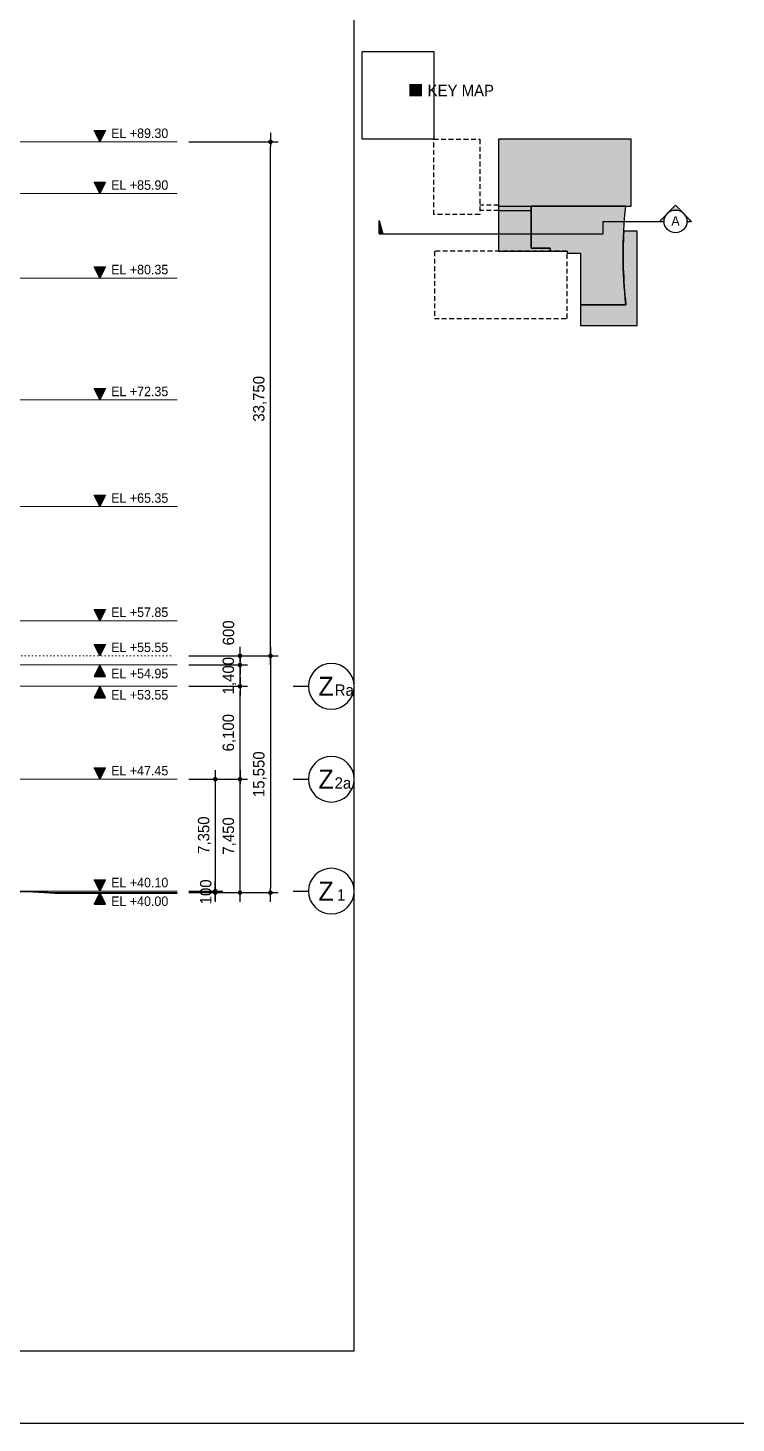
# Model space of a CAD drawing. Header units: millimetres. Extents: x 0 to 841000, y -242618 to -87908.
# Drawn here: x 581321 to 627830, y -236408 to -144799 of the extents above; entities that cross this region are included whole.
import ezdxf
from ezdxf.enums import TextEntityAlignment as Align

# ---------------------------------------------------------------- set-up
doc = ezdxf.new("R2010")
doc.units = ezdxf.units.MM
doc.header["$LTSCALE"] = 250
for name, pattern in [('DOT', [6.35, 0, -6.35]), ('H1', [1.5, 1, -0.5]), ('HID', [2.8, 1.8, -1]), ('PHANTOM2', [31.75, 15.875, -3.175, 3.175, -3.175, 3.175, -3.175])]:
    doc.linetypes.add(name, pattern=pattern)
doc.layers.get('Defpoints').update_dxf_attribs({"color": 151})
for name, color, linetype in [('A-DIM', 7, 'Continuous'), ('A-SITE', 3, 'PHANTOM2'), ('A-SYM', 7, 'Continuous'), ('A-SYM-LEVEL', 7, 'Continuous'), ('BOUNDARY_추후 증축', 3, 'H1'), ('KEY', 7, 'Continuous')]:
    doc.layers.add(name, color=color, linetype=linetype)
doc.layers.add('A-SYM-BUB', color=7, linetype='Continuous', lineweight=25)
doc.layers.add('CEN', color=1, linetype='Continuous', lineweight=9)
doc.layers.add('NOPLOT', color=191, linetype='Continuous', plot=False)
doc.styles.add('Gdim', font='Dotum.ttf')
doc.styles.get("Standard").update_dxf_attribs({"font": 'Dotum.ttf'})
doc.dimstyles.new('Gdim250', dxfattribs={"dimscale": 250, "dimtxt": 3, "dimasz": 1.2, "dimexe": 2, "dimexo": 3, "dimgap": 1, "dimtad": 1, "dimdsep": 46, "dimlunit": 6, "dimtxsty": 'Standard', "dimblk1": '_CIDOT', "dimblk2": '_CIDOT', "dimsah": 1, "dimcen": 2.5, "dimdle": 2, "dimclrd": 1, "dimclre": 1, "dimclrt": 3, "dimazin": 2, "dimtfac": 1, "dimtix": 1, "dimtmove": 2, "dimatfit": 3, "dimldrblk": '_CIDOT', "dimfxl": 2, "dimtolj": 1, "dimtzin": 0, "dimarcsym": 0})

# ---------------------------------------------------------------- blocks, each defined once
blk = doc.blocks.new('배치')
blk.add_lwpolyline([(4265, -4395), (12975, -4395), (12975, 15), (4265, 15)], close=True)
for points in [[(4265, -4395), (4265, -4330)], [(4265, -4670), (6390, -4670), (6390, -4395)], [(4265, -4395), (4265, -4670)], [(4265, -4670), (4265, -7355), (7640, -7355), (7640, -7150), (6390, -7150), (6390, -4670)]]:
    blk.add_lwpolyline(points)
for points in [[(12615, -4395), (6390, -4395), (6390, -7150), (7640, -7150), (7640, -7355), (8755, -7355), (8755, -7480), (9630, -7480), (9630, -10870), (12620, -10870, -0.054834)], [(13370, -6030), (12482, -6030, 0.040949), (12620, -10870), (9630, -10870), (9630, -12220), (13370, -12220)]]:
    blk.add_lwpolyline(points, format="xyb", close=True)
at = {"layer": 'BOUNDARY_추후 증축', "linetype": 'HID', "ltscale": 0.7}
for points in [[(3020, -4940), (0, -4940), (0, 0), (3020, 0)], [(8755, -7355), (45, -7355), (45, -11765), (8755, -11765)]]:
    blk.add_lwpolyline(points, close=True, dxfattribs=at)
for points in [[(4265, -4330), (3020, -4330)], [(4265, -4670), (3020, -4670)]]:
    blk.add_lwpolyline(points, dxfattribs=at)
at = {"layer": 'NOPLOT'}
blk.add_lwpolyline([(0, 0), (-4689, 0), (-4689, 5765), (0, 5765)], close=True, dxfattribs=at)
blk = doc.blocks.new('A$C481fd194')
blk.add_hatch(color=256).paths.add_polyline_path([(375, 750), (-375, 750), (0, 0)])
blk.add_lwpolyline([(0, 0), (-375, 750), (375, 750), (0, 0)])
blk = doc.blocks.new('A$C96a9cc77')
at = {"layer": 'A-SYM-LEVEL'}
for p in [(-13988, 49200), (-13988, 45800, 0), (-13988, 40250), (-13988, 32250), (-13988, 25250), (-13988, 17750), (-13988, 15450), (-13988, 7350), (-13988, 0)]:
    blk.add_blockref('A$C481fd194', p, dxfattribs=at)
at = {"layer": 'A-SYM-LEVEL', "xscale": -1, "rotation": 180}
for p in [(-13988, 14850), (-13988, 13450), (-13988, -100)]:
    blk.add_blockref('A$C481fd194', p, dxfattribs=at)
at = {"layer": 'A-SYM-LEVEL', "style": 'Gdim'}
for s, p in [('EL +89.30', (-13238, 49450)), ('EL +85.90', (-13238, 46050, 0)), ('EL +80.35', (-13238, 40500)), ('EL +72.35', (-13238, 32500)), ('EL +65.35', (-13238, 25500)), ('EL +57.85', (-13238, 18000)), ('EL +55.55', (-13238, 15700)), ('EL +54.95', (-13238, 13976)), ('EL +53.55', (-13238, 12576)), ('EL +47.45', (-13238, 7600)), ('EL +40.10', (-13238, 250)), ('EL +40.00', (-13238, -974))]:
    blk.add_text(s, height=625, dxfattribs=at).set_placement(p)
blk = doc.blocks.new('_CIDOT')
at = {"color": 0, "linetype": 'ByBlock'}
blk.add_line((2, 0), (-1, 0), dxfattribs=at)
at = {"color": 0, "linetype": 'ByBlock', "const_width": 0.5}
blk.add_lwpolyline([(-0.25, 0, 1), (0.25, 0, 1)], format="xyb", close=True, dxfattribs=at)
blk = doc.blocks.new('*D64')
at = {"layer": 'A-DIM', "color": 1, "lineweight": -2, "transparency": 16777216}
for p, q in [((750, -41850), (4618, -41850)), ((4118, -49000), (4118, -42150)), ((750, -49300), (4618, -49300))]:
    blk.add_line(p, q, dxfattribs=at)
at = {"layer": 'Defpoints', "color": 0, "transparency": 16777216}
for p in [(0, -41850), (4118, -41850), (0, -49300)]:
    blk.add_point(p, dxfattribs=at)
at = {"layer": 'A-DIM', "color": 1, "lineweight": -2, "transparency": 16777216, "xscale": 299.9999999999998, "yscale": 299.9999999999998, "zscale": 299.9999999999998}
for p, rotation in [((4118, -41850), 90), ((4118, -49300), 270)]:
    blk.add_blockref('_CIDOT', p, dxfattribs=dict(at, rotation=rotation))
at = {"layer": 'A-DIM', "color": 3, "transparency": 16777216, "insert": (3420, -45575), "char_height": 750, "attachment_point": 5, "rotation": 90, "style": 'Gdim'}
blk.add_mtext('\\A1;7,450', dxfattribs=at)
blk = doc.blocks.new('*D65')
at = {"layer": 'A-DIM', "color": 1, "lineweight": -2, "transparency": 16777216}
for p, q in [((750, -35750), (4618, -35750)), ((4118, -41550), (4118, -36050)), ((750, -41850), (4618, -41850))]:
    blk.add_line(p, q, dxfattribs=at)
at = {"layer": 'Defpoints', "color": 0, "transparency": 16777216}
for p in [(0, -35750), (4118, -35750), (0, -41850)]:
    blk.add_point(p, dxfattribs=at)
at = {"layer": 'A-DIM', "color": 1, "lineweight": -2, "transparency": 16777216, "xscale": 299.9999999999998, "yscale": 299.9999999999998, "zscale": 299.9999999999998}
for p, rotation in [((4118, -35750), 90), ((4118, -41850), 270)]:
    blk.add_blockref('_CIDOT', p, dxfattribs=dict(at, rotation=rotation))
at = {"layer": 'A-DIM', "color": 3, "transparency": 16777216, "insert": (3420, -38800), "char_height": 750, "attachment_point": 5, "rotation": 90, "style": 'Gdim'}
blk.add_mtext('\\A1;6,100', dxfattribs=at)
blk = doc.blocks.new('*D66')
at = {"layer": 'A-DIM', "color": 1, "lineweight": -2, "transparency": 16777216}
for p, q in [((750, -33750), (6618, -33750)), ((6118, -34050), (6118, -49000)), ((750, -49300), (6618, -49300))]:
    blk.add_line(p, q, dxfattribs=at)
at = {"layer": 'Defpoints', "color": 0, "transparency": 16777216}
for p in [(0, -33750), (0, -49300), (6118, -49300)]:
    blk.add_point(p, dxfattribs=at)
at = {"layer": 'A-DIM', "color": 1, "lineweight": -2, "transparency": 16777216, "xscale": 299.9999999999998, "yscale": 299.9999999999998, "zscale": 299.9999999999998}
for p, rotation in [((6118, -33750), 90), ((6118, -49300), 270)]:
    blk.add_blockref('_CIDOT', p, dxfattribs=dict(at, rotation=rotation))
at = {"layer": 'A-DIM', "color": 3, "transparency": 16777216, "insert": (5420, -41525), "char_height": 750, "attachment_point": 5, "rotation": 90, "style": 'Gdim'}
blk.add_mtext('\\A1;15,550', dxfattribs=at)
blk = doc.blocks.new('*D67')
at = {"layer": 'A-DIM', "color": 1, "lineweight": -2, "transparency": 16777216}
for p, q in [((4118, -34050), (4118, -33750)), ((750, -34350), (4618, -34350)), ((4118, -35750), (4118, -34350)), ((750, -35750), (4618, -35750)), ((4118, -36050), (4118, -36350))]:
    blk.add_line(p, q, dxfattribs=at)
at = {"layer": 'Defpoints', "color": 0, "transparency": 16777216}
for p in [(0, -34350), (4118, -34350), (0, -35750)]:
    blk.add_point(p, dxfattribs=at)
at = {"layer": 'A-DIM', "color": 1, "lineweight": -2, "transparency": 16777216, "xscale": 299.9999999999998, "yscale": 299.9999999999998, "zscale": 299.9999999999998}
for p, rotation in [((4118, -34350), 270), ((4118, -35750), 90)]:
    blk.add_blockref('_CIDOT', p, dxfattribs=dict(at, rotation=rotation))
at = {"layer": 'A-DIM', "color": 3, "transparency": 16777216, "insert": (3420, -35050), "char_height": 750, "attachment_point": 5, "rotation": 90, "style": 'Gdim'}
blk.add_mtext('\\A1;1,400', dxfattribs=at)
blk = doc.blocks.new('*D68')
at = {"layer": 'A-DIM', "color": 1, "lineweight": -2, "transparency": 16777216}
for p, q in [((750, -49200), (2996, -49200)), ((750, -49300), (2996, -49300)), ((2496, -48900), (2496, -48600)), ((2496, -49200), (2496, -49300)), ((2496, -49600), (2496, -49900))]:
    blk.add_line(p, q, dxfattribs=at)
at = {"layer": 'Defpoints', "color": 0, "transparency": 16777216}
for p in [(0, -49200), (0, -49300), (2496, -49300)]:
    blk.add_point(p, dxfattribs=at)
at = {"layer": 'A-DIM', "color": 1, "lineweight": -2, "transparency": 16777216, "xscale": 299.9999999999998, "yscale": 299.9999999999998, "zscale": 299.9999999999998}
for p, rotation in [((2496, -49300), 90), ((2496, -49200), 270)]:
    blk.add_blockref('_CIDOT', p, dxfattribs=dict(at, rotation=rotation))
at = {"layer": 'A-DIM', "color": 3, "transparency": 16777216, "insert": (1871, -49250), "char_height": 750, "attachment_point": 5, "rotation": 90, "style": 'Gdim'}
blk.add_mtext('\\A1;100', dxfattribs=at)
blk = doc.blocks.new('*D69')
at = {"layer": 'A-DIM', "color": 1, "lineweight": -2, "transparency": 16777216}
for p, q in [((750, -41850), (2996, -41850)), ((2496, -42150), (2496, -48900)), ((750, -49200), (2996, -49200))]:
    blk.add_line(p, q, dxfattribs=at)
at = {"layer": 'Defpoints', "color": 0, "transparency": 16777216}
for p in [(0, -41850), (0, -49200), (2496, -49200)]:
    blk.add_point(p, dxfattribs=at)
at = {"layer": 'A-DIM', "color": 1, "lineweight": -2, "transparency": 16777216, "xscale": 299.9999999999998, "yscale": 299.9999999999998, "zscale": 299.9999999999998}
for p, rotation in [((2496, -41850), 90), ((2496, -49200), 270)]:
    blk.add_blockref('_CIDOT', p, dxfattribs=dict(at, rotation=rotation))
at = {"layer": 'A-DIM', "color": 3, "transparency": 16777216, "insert": (1799, -45525), "char_height": 750, "attachment_point": 5, "rotation": 90, "style": 'Gdim'}
blk.add_mtext('\\A1;7,350', dxfattribs=at)
blk = doc.blocks.new('*D70')
at = {"layer": 'A-DIM', "color": 1, "lineweight": -2, "transparency": 16777216}
for p, q in [((750, -33750), (4618, -33750)), ((4118, -33450), (4118, -33150)), ((4118, -34350), (4118, -33750)), ((750, -34350), (4618, -34350)), ((4118, -34650), (4118, -34950))]:
    blk.add_line(p, q, dxfattribs=at)
at = {"layer": 'Defpoints', "color": 0, "transparency": 16777216}
for p in [(0, -33750), (4118, -33750), (0, -34350)]:
    blk.add_point(p, dxfattribs=at)
at = {"layer": 'A-DIM', "color": 1, "lineweight": -2, "transparency": 16777216, "xscale": 299.9999999999998, "yscale": 299.9999999999998, "zscale": 299.9999999999998}
for p, rotation in [((4118, -33750), 270), ((4118, -34350), 90)]:
    blk.add_blockref('_CIDOT', p, dxfattribs=dict(at, rotation=rotation))
at = {"layer": 'A-DIM', "color": 3, "transparency": 16777216, "insert": (3363, -32244), "char_height": 750, "attachment_point": 5, "rotation": 90, "style": 'Gdim'}
blk.add_mtext('\\A1;600', dxfattribs=at)
blk = doc.blocks.new('*D71')
at = {"layer": 'A-DIM', "color": 1, "lineweight": -2, "transparency": 16777216}
for p, q in [((750, 0), (6618, 0)), ((6118, -33450), (6118, -300)), ((750, -33750), (6618, -33750))]:
    blk.add_line(p, q, dxfattribs=at)
at = {"layer": 'Defpoints', "color": 0, "transparency": 16777216}
for p in [(0, 0), (6118, 0), (0, -33750)]:
    blk.add_point(p, dxfattribs=at)
at = {"layer": 'A-DIM', "color": 1, "lineweight": -2, "transparency": 16777216, "xscale": 299.9999999999998, "yscale": 299.9999999999998, "zscale": 299.9999999999998}
for p, rotation in [((6118, 0), 90), ((6118, -33750), 270)]:
    blk.add_blockref('_CIDOT', p, dxfattribs=dict(at, rotation=rotation))
at = {"layer": 'A-DIM', "color": 3, "transparency": 16777216, "insert": (5420, -16875), "char_height": 750, "attachment_point": 5, "rotation": 90, "style": 'Gdim'}
blk.add_mtext('\\A1;33,750', dxfattribs=at)
blk = doc.blocks.new('A$Cdd578f57')
at = {"layer": 'A-SYM'}
h = blk.add_hatch(color=256, dxfattribs=at)
h.paths.add_polyline_path([(2373, -4882), (1843, -5412), (2153, -5412, -0.198912)])
h.paths.add_polyline_path([(2903, -4352), (2373, -4882, -0.414214), (3434, -4882)])
h.paths.add_polyline_path([(3434, -4882, -0.198912), (3653, -5412), (3964, -5412)])
blk.add_hatch(color=256, dxfattribs=at).paths.add_polyline_path([(-16556, -5359), (-16306, -6234), (-16556, -6234)])
for points in [[(3653, -5412), (3964, -5412), (2903, -4352), (1843, -5412), (2153, -5412)], [(-16556, -6234), (-1837, -6234), (-1837, -5412), (2153, -5412)]]:
    blk.add_lwpolyline(points, dxfattribs=at)
blk.add_lwpolyline([(-16556, -5359), (-16306, -6234), (-16556, -6234)], close=True, dxfattribs=at)
blk.add_circle((2903, -5412), 750, dxfattribs=at)
at = {"layer": 'A-SYM', "style": 'Gdim'}
blk.add_text('A', height=625, dxfattribs=at).set_placement((2902, -5381), align=Align.MIDDLE)
blk = doc.blocks.new('A$C66bb4800')
at = {"layer": 'A-SYM-BUB', "color": 7}
for points in [[(7617.8, -35750), (8617.8, -35750, 1), (11617.8, -35750, 1), (8617.8, -35750, 0)], [(7617.8, -41850), (8617.8, -41850, 1), (11617.8, -41850, 1), (8617.8, -41850, 0)], [(7617.8, -49200), (8617.8, -49200, 1), (11617.8, -49200, 1), (8617.8, -49200, 0)]]:
    blk.add_lwpolyline(points, format="xyb", dxfattribs=at)
at = {"layer": 'A-SYM-BUB', "color": 3, "style": 'Gdim'}
for p in [(10267.8, -36374.2), (10267.8, -42474.2), (10267.8, -49824.2)]:
    blk.add_text('Z', height=1250, dxfattribs=at).set_placement(p, align=Align.RIGHT)
for s, p in [('Ra', (10338.3, -36374.2)), ('2a', (10330.9, -42474.2)), ('1', (10492.7, -49824.2))]:
    blk.add_text(s, height=750, dxfattribs=at).set_placement(p)
at = {"layer": 'A-DIM'}
for base, p1, p2, angle, picture, middle in [((6117.6, 0), (0, -33750), (0, 0), 270, '*D71', (5419.8, -16875)), ((6117.6, -49300), (0, -33750), (0, -49300), 90, '*D66', (5419.8, -41525)), ((4117.6, -34350), (0, -35750), (0, -34350), 270, '*D67', (3419.8, -35050)), ((4117.6, -35750), (0, -41850), (0, -35750), 270, '*D65', (3419.8, -38800)), ((4117.6, -41850), (0, -49300), (0, -41850), 270, '*D64', (3419.8, -45575)), ((2496.3, -49200), (0, -41850), (0, -49200), 270, '*D69', (1798.5, -45525)), ((2496.3, -49300), (0, -49200), (0, -49300), 270, '*D68', (1870.8, -49250))]:
    dim = blk.add_linear_dim(base=base, p1=p1, p2=p2, angle=angle, dimstyle='Gdim250', override={"dimdec": 0}, dxfattribs=at)
    dim.commit()
    dim.dimension.update_dxf_attribs({"geometry": picture, "text_midpoint": middle})
dim = blk.add_linear_dim(base=(4117.6, -33750), p1=(0, -34350), p2=(0, -33750), angle=270, dimstyle='Gdim250', override={"dimdec": 0}, dxfattribs=at)
dim.commit()
dim.dimension.update_dxf_attribs({"geometry": '*D70', "text_midpoint": (3363.4, -32244), "dimtype": 128})

msp = doc.modelspace()

# ---------------------------------------------------------------- hatches: boundary and pattern name
h = msp.add_hatch(color=252)
h.dxf.hatch_style = 1
edge = h.paths.add_edge_path()
edge.add_line((620946.901, -152095.946), (612236.901, -152095.946))
edge.add_line((612236.901, -152095.946), (612236.901, -156505.946))
edge.add_line((612236.901, -156505.946), (612236.901, -156780.946))
edge.add_line((612236.901, -156780.946), (612236.901, -159465.946))
edge.add_line((612236.901, -159465.946), (615611.901, -159465.946))
edge.add_line((615611.901, -159465.946), (616726.901, -159465.946))
edge.add_line((616726.901, -159465.946), (616726.901, -159590.946))
edge.add_line((616726.901, -159590.946), (617601.901, -159590.946))
edge.add_line((617601.901, -159590.946), (617601.901, -162980.642))
edge.add_line((617601.901, -162980.642), (617601.901, -164330.946))
edge.add_line((617601.901, -164330.946), (621341.901, -164330.946))
edge.add_line((621341.901, -164330.946), (621341.901, -158140.946))
edge.add_line((621341.901, -158140.946), (620454.08, -158140.946))
edge.add_arc((650020.264, -159720.794), 29608.363, 173.76658884, 176.94134913, ccw=False)
edge.add_line((620586.951, -156505.946), (620946.901, -156505.946))
edge.add_line((620946.901, -156505.946), (620946.901, -152095.946))

# ---------------------------------------------------------------- linework, layer by layer
at = {"layer": 'A-SITE', "linetype": 'Continuous', "elevation": 0}
for points in [[(579310.662, -201479.481), (581310.662, -201479.481), (583110.662, -201579.481), (591132.154, -201579.481)], [(579318.662, -201509.481), (581309.829, -201509.481), (583109.829, -201609.481), (591132.154, -201609.481)]]:
    msp.add_lwpolyline(points, dxfattribs=at)
at = {"layer": 'CEN'}
for p, q in [((489910.662, -152279.481), (591132.154, -152279.481)), ((489910.662, -155679.481), (591132.154, -155679.481)), ((489910.662, -161229.481), (591132.154, -161229.481)), ((489910.662, -169229.481), (591132.154, -169229.481)), ((489910.662, -176229.481), (591132.154, -176229.481)), ((489910.662, -183729.481), (591132.154, -183729.481)), ((489910.662, -186629.481), (591132.154, -186629.481)), ((489910.662, -188029.481), (591132.154, -188029.481)), ((489910.662, -194129.481), (591132.154, -194129.481)), ((489910.662, -201479.481), (591132.154, -201479.481))]:
    msp.add_line(p, q, dxfattribs=at)
at = {"layer": 'CEN', "color": 11, "linetype": 'DOT', "ltscale": 0.15}
msp.add_line((489910.662, -186029.481), (591132.154, -186029.481), dxfattribs=at)
at = {"layer": 'NOPLOT'}
for points in [[(420500, -87908.412), (420500, -236408.412), (630750, -236408.412), (630750, -87908.412)], [(428750, -92658.412), (428750, -231658.412), (602750, -231658.412), (602750, -92658.412)]]:
    msp.add_lwpolyline(points, close=True, dxfattribs=at)

# ---------------------------------------------------------------- block references
at = {"layer": 'A-DIM'}
msp.add_blockref('A$C66bb4800', (591132.154, -152279.481), dxfattribs=at)
at = {"layer": 'A-SYM-LEVEL'}
msp.add_blockref('A$C96a9cc77', (600027.272, -201479.481), dxfattribs=at)
at = {"layer": 'KEY'}
for name, p in [('배치', (607971.901, -152110.946)), ('A$Cdd578f57', (620946.901, -152095.946))]:
    msp.add_blockref(name, p, dxfattribs=at)

# ---------------------------------------------------------------- texts
at = {"layer": 'A-SYM', "style": 'Gdim'}
msp.add_text('■ KEY MAP', height=750, dxfattribs=at).set_placement((606274.142, -148907.402), align=Align.MIDDLE_LEFT)

doc.saveas('drawing.dxf')
